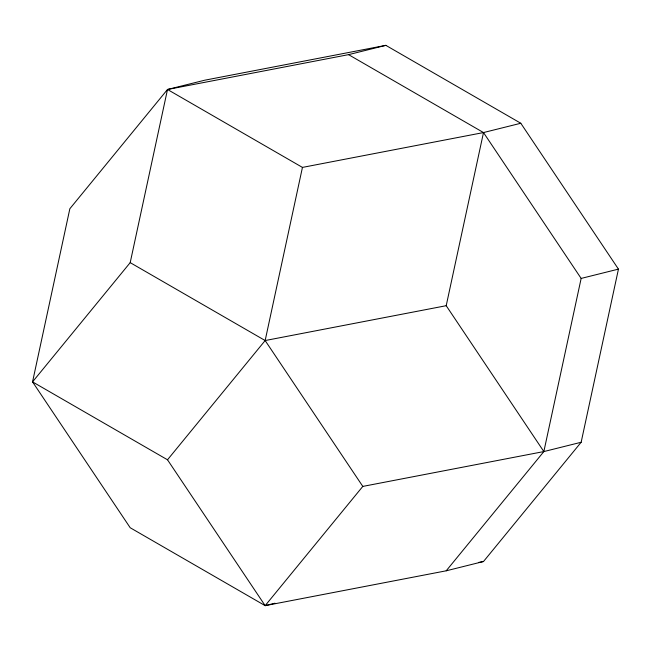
<?xml version="1.0" encoding="UTF-8"?>
<svg xmlns="http://www.w3.org/2000/svg" width="651" height="651" viewBox="0 0 651 651"><rect width="100%" height="100%" fill="white"/><g stroke="black" fill="none" stroke-linecap="round" stroke-linejoin="round"><path stroke-width="0.98" d="M274.966 603.208L265.152 605.65L167.502 459.793L32.55 381.877L130.2 262.638L167.502 89.488L204.796 80.195L385.848 45.35L520.8 123.259L618.45 269.123L581.148 442.265L483.498 561.512L446.204 570.805L265.144 605.65L130.2 527.741L32.55 381.877L69.852 208.735L167.502 89.488L348.554 54.643L385.848 45.35M167.502 459.793L265.152 340.546L302.446 167.405L483.498 132.56L520.8 123.259M581.148 442.265L543.854 451.566L446.204 305.701L483.498 132.56L348.554 54.643M446.204 570.805L543.854 451.566L581.148 278.425L483.498 132.56M265.152 605.65L362.794 486.411L543.854 451.566M581.148 278.425L618.45 269.123M130.2 262.638L265.152 340.546L446.204 305.701M478.526 562.464L483.498 561.512M167.502 89.488L302.446 167.405M265.152 340.546L362.802 486.403"/></g></svg>
